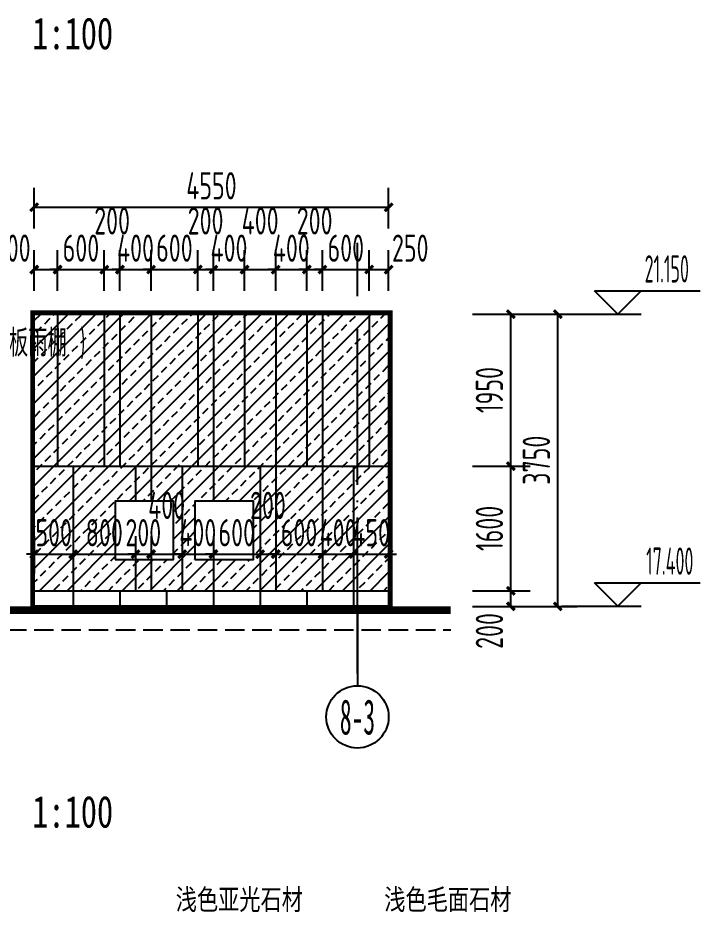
# Model space of a CAD drawing. Extents: x -863035 to 270371, y -8918 to 240488.
# Drawn here: x -241337 to -232579, y 37044 to 48519 of the extents above; entities that cross this region are included whole.
import ezdxf
from ezdxf.enums import TextEntityAlignment as Align

# ---------------------------------------------------------------- set-up
doc = ezdxf.new("R2010")
doc.units = 0
doc.header["$LTSCALE"] = 1000
doc.header["$MEASUREMENT"] = 0
doc.linetypes.add('DASH', pattern=[0.35, 0.25, -0.1])
doc.linetypes.add('DOTE', pattern=[2.42, 2, -0.2, 0.02, -0.2])
for name, color, linetype in [('01-标注_尺寸', 124, 'Continuous'), ('01-标注_标高', 200, 'Continuous'), ('01-标注_轴线坐标', 132, 'Continuous'), ('02-TEXT_标注', 130, 'Continuous'), ('02-TEXT_轴号', 7, 'Continuous'), ('05-填充_156', 156, 'Continuous'), ('A-C_窗', 140, 'Continuous'), ('A_AXIS-轴线', 36, 'Continuous'), ('AXIS_TEXT', 7, 'Continuous'), ('E-墙面分格', 146, 'Continuous'), ('E-立面轮廓', 241, 'Continuous')]:
    doc.layers.add(name, color=color, linetype=linetype)
doc.styles.add('_TCH_AXIS', font='STXIHEI.TTF')
doc.styles.add('_TCH_DIM', font='ROS1', dxfattribs={"width": 0.75, "bigfont": 'JD'})
doc.styles.add('_TCH_DIM_T3', font='ROS1', dxfattribs={"width": 0.75, "bigfont": 'JD'})
doc.styles.add('_TCH_LABEL', font='', dxfattribs={"width": 0.75})
doc.styles.add('COMPLEX', font='COMPLEX')
doc.styles.get("Standard").update_dxf_attribs({"font": 'STXIHEI.TTF', "width": 0.75})
doc.styles.get('_TCH_LABEL').set_extended_font_data('SimSun')
doc.dimstyles.new('_TCH_ARCH&&100', dxfattribs={"dimtxt": 350, "dimasz": 100, "dimexe": 250, "dimexo": 300, "dimgap": 100, "dimtad": 1, "dimdec": 0, "dimzin": 0, "dimdsep": 46, "dimtxsty": '_TCH_DIM_T3', "dimblk": 'ARCHTICK', "dimcen": 0.09, "dimclrt": 7, "dimazin": 2, "dimtfac": 1, "dimtdec": 0, "dimtix": 1, "dimtmove": 2, "dimatfit": 3, "dimfxl": 0, "dimtolj": 1, "dimtzin": 0, "dimarcsym": 0})

# ---------------------------------------------------------------- blocks, each defined once
blk = doc.blocks.new('_ArchTick')
at = {"color": 0, "linetype": 'ByBlock', "const_width": 0.4}
blk.add_lwpolyline([(-0.5, -0.5), (0.5, 0.5)], dxfattribs=at)
blk = doc.blocks.new('*D828')
at = {"layer": '01-标注_尺寸', "color": 0, "lineweight": -2, "transparency": 16777216}
for p, q in [((-241127, 41868), (-241127, 41388)), ((-240627, 41868), (-240627, 41388)), ((-241127, 41638), (-241227, 41638)), ((-241127, 41638), (-240627, 41638)), ((-240627, 41638), (-240527, 41638))]:
    blk.add_line(p, q, dxfattribs=at)
at = {"layer": 'Defpoints', "color": 0, "transparency": 16777216}
for p in [(-241127, 42168), (-240627, 42168), (-240627, 41638)]:
    blk.add_point(p, dxfattribs=at)
at = {"layer": '01-标注_尺寸', "color": 0, "lineweight": -2, "transparency": 16777216, "xscale": 100, "yscale": 100, "zscale": 100}
blk.add_blockref('_ArchTick', (-241127, 41638), dxfattribs=at)
at = {"layer": '01-标注_尺寸', "color": 0, "lineweight": -2, "transparency": 16777216, "xscale": 100, "yscale": 100, "zscale": 100, "rotation": 180}
blk.add_blockref('_ArchTick', (-240627, 41638), dxfattribs=at)
at = {"layer": '01-标注_尺寸', "color": 7, "transparency": 16777216, "insert": (-240877, 41913), "char_height": 350, "attachment_point": 5, "style": '_TCH_DIM_T3'}
blk.add_mtext('\\A1;500', dxfattribs=at)
blk = doc.blocks.new('*D829')
at = {"layer": '01-标注_尺寸', "color": 0, "lineweight": -2, "transparency": 16777216}
for p, q in [((-240627, 41868), (-240627, 41388)), ((-239827, 41868), (-239827, 41388)), ((-240627, 41638), (-239827, 41638))]:
    blk.add_line(p, q, dxfattribs=at)
at = {"layer": 'Defpoints', "color": 0, "transparency": 16777216}
for p in [(-240627, 42168), (-239827, 42168), (-239827, 41638)]:
    blk.add_point(p, dxfattribs=at)
at = {"layer": '01-标注_尺寸', "color": 0, "lineweight": -2, "transparency": 16777216, "xscale": 100, "yscale": 100, "zscale": 100, "rotation": 180}
blk.add_blockref('_ArchTick', (-240627, 41638), dxfattribs=at)
at = {"layer": '01-标注_尺寸', "color": 0, "lineweight": -2, "transparency": 16777216, "xscale": 100, "yscale": 100, "zscale": 100}
blk.add_blockref('_ArchTick', (-239827, 41638), dxfattribs=at)
at = {"layer": '01-标注_尺寸', "color": 7, "transparency": 16777216, "insert": (-240227, 41913), "char_height": 350, "attachment_point": 5, "style": '_TCH_DIM_T3'}
blk.add_mtext('\\A1;800', dxfattribs=at)
blk = doc.blocks.new('*D830')
at = {"layer": '01-标注_尺寸', "color": 0, "lineweight": -2, "transparency": 16777216}
for p, q in [((-239827, 41868), (-239827, 41388)), ((-239627, 41868), (-239627, 41388)), ((-239827, 41638), (-239927, 41638)), ((-239827, 41638), (-239627, 41638)), ((-239627, 41638), (-239527, 41638))]:
    blk.add_line(p, q, dxfattribs=at)
at = {"layer": 'Defpoints', "color": 0, "transparency": 16777216}
for p in [(-239827, 42168), (-239627, 42168), (-239627, 41638)]:
    blk.add_point(p, dxfattribs=at)
at = {"layer": '01-标注_尺寸', "color": 0, "lineweight": -2, "transparency": 16777216, "xscale": 100, "yscale": 100, "zscale": 100}
blk.add_blockref('_ArchTick', (-239827, 41638), dxfattribs=at)
at = {"layer": '01-标注_尺寸', "color": 0, "lineweight": -2, "transparency": 16777216, "xscale": 100, "yscale": 100, "zscale": 100, "rotation": 180}
blk.add_blockref('_ArchTick', (-239627, 41638), dxfattribs=at)
at = {"layer": '01-标注_尺寸', "color": 7, "transparency": 16777216, "insert": (-239727, 41913), "char_height": 350, "attachment_point": 5, "style": '_TCH_DIM_T3'}
blk.add_mtext('\\A1;200', dxfattribs=at)
blk = doc.blocks.new('*D831')
at = {"layer": '01-标注_尺寸', "color": 0, "lineweight": -2, "transparency": 16777216}
for p, q in [((-239627, 41868), (-239627, 41388)), ((-239227, 41868), (-239227, 41388)), ((-239627, 41638), (-239227, 41638))]:
    blk.add_line(p, q, dxfattribs=at)
at = {"layer": 'Defpoints', "color": 0, "transparency": 16777216}
for p in [(-239627, 42168), (-239227, 42168), (-239227, 41638)]:
    blk.add_point(p, dxfattribs=at)
at = {"layer": '01-标注_尺寸', "color": 0, "lineweight": -2, "transparency": 16777216, "xscale": 100, "yscale": 100, "zscale": 100, "rotation": 180}
blk.add_blockref('_ArchTick', (-239627, 41638), dxfattribs=at)
at = {"layer": '01-标注_尺寸', "color": 0, "lineweight": -2, "transparency": 16777216, "xscale": 100, "yscale": 100, "zscale": 100}
blk.add_blockref('_ArchTick', (-239227, 41638), dxfattribs=at)
at = {"layer": '01-标注_尺寸', "color": 7, "transparency": 16777216, "insert": (-239427, 42263), "char_height": 350, "attachment_point": 5, "style": '_TCH_DIM_T3'}
blk.add_mtext('\\A1;400', dxfattribs=at)
blk = doc.blocks.new('*D832')
at = {"layer": '01-标注_尺寸', "color": 0, "lineweight": -2, "transparency": 16777216}
for p, q in [((-239227, 41868), (-239227, 41388)), ((-238827, 41868), (-238827, 41388)), ((-239227, 41638), (-239327, 41638)), ((-239227, 41638), (-238827, 41638)), ((-238827, 41638), (-238727, 41638))]:
    blk.add_line(p, q, dxfattribs=at)
at = {"layer": 'Defpoints', "color": 0, "transparency": 16777216}
for p in [(-239227, 42168), (-238827, 42168), (-238827, 41638)]:
    blk.add_point(p, dxfattribs=at)
at = {"layer": '01-标注_尺寸', "color": 0, "lineweight": -2, "transparency": 16777216, "xscale": 100, "yscale": 100, "zscale": 100}
blk.add_blockref('_ArchTick', (-239227, 41638), dxfattribs=at)
at = {"layer": '01-标注_尺寸', "color": 0, "lineweight": -2, "transparency": 16777216, "xscale": 100, "yscale": 100, "zscale": 100, "rotation": 180}
blk.add_blockref('_ArchTick', (-238827, 41638), dxfattribs=at)
at = {"layer": '01-标注_尺寸', "color": 7, "transparency": 16777216, "insert": (-239027, 41913), "char_height": 350, "attachment_point": 5, "style": '_TCH_DIM_T3'}
blk.add_mtext('\\A1;400', dxfattribs=at)
blk = doc.blocks.new('*D833')
at = {"layer": '01-标注_尺寸', "color": 0, "lineweight": -2, "transparency": 16777216}
for p, q in [((-238827, 41868), (-238827, 41388)), ((-238227, 41868), (-238227, 41388)), ((-238827, 41638), (-238927, 41638)), ((-238827, 41638), (-238227, 41638)), ((-238227, 41638), (-238127, 41638))]:
    blk.add_line(p, q, dxfattribs=at)
at = {"layer": 'Defpoints', "color": 0, "transparency": 16777216}
for p in [(-238827, 42168), (-238227, 42168), (-238227, 41638)]:
    blk.add_point(p, dxfattribs=at)
at = {"layer": '01-标注_尺寸', "color": 0, "lineweight": -2, "transparency": 16777216, "xscale": 100, "yscale": 100, "zscale": 100}
blk.add_blockref('_ArchTick', (-238827, 41638), dxfattribs=at)
at = {"layer": '01-标注_尺寸', "color": 0, "lineweight": -2, "transparency": 16777216, "xscale": 100, "yscale": 100, "zscale": 100, "rotation": 180}
blk.add_blockref('_ArchTick', (-238227, 41638), dxfattribs=at)
at = {"layer": '01-标注_尺寸', "color": 7, "transparency": 16777216, "insert": (-238527, 41913), "char_height": 350, "attachment_point": 5, "style": '_TCH_DIM_T3'}
blk.add_mtext('\\A1;600', dxfattribs=at)
blk = doc.blocks.new('*D834')
at = {"layer": '01-标注_尺寸', "color": 0, "lineweight": -2, "transparency": 16777216}
for p, q in [((-238227, 41868), (-238227, 41388)), ((-238027, 41868), (-238027, 41388)), ((-238227, 41638), (-238027, 41638))]:
    blk.add_line(p, q, dxfattribs=at)
at = {"layer": 'Defpoints', "color": 0, "transparency": 16777216}
for p in [(-238227, 42168), (-238027, 42168), (-238027, 41638)]:
    blk.add_point(p, dxfattribs=at)
at = {"layer": '01-标注_尺寸', "color": 0, "lineweight": -2, "transparency": 16777216, "xscale": 100, "yscale": 100, "zscale": 100, "rotation": 180}
blk.add_blockref('_ArchTick', (-238227, 41638), dxfattribs=at)
at = {"layer": '01-标注_尺寸', "color": 0, "lineweight": -2, "transparency": 16777216, "xscale": 100, "yscale": 100, "zscale": 100}
blk.add_blockref('_ArchTick', (-238027, 41638), dxfattribs=at)
at = {"layer": '01-标注_尺寸', "color": 7, "transparency": 16777216, "insert": (-238127, 42263), "char_height": 350, "attachment_point": 5, "style": '_TCH_DIM_T3'}
blk.add_mtext('\\A1;200', dxfattribs=at)
blk = doc.blocks.new('*D835')
at = {"layer": '01-标注_尺寸', "color": 0, "lineweight": -2, "transparency": 16777216}
for p, q in [((-238027, 41868), (-238027, 41388)), ((-237427, 41868), (-237427, 41388)), ((-238027, 41638), (-238127, 41638)), ((-238027, 41638), (-237427, 41638)), ((-237427, 41638), (-237327, 41638))]:
    blk.add_line(p, q, dxfattribs=at)
at = {"layer": 'Defpoints', "color": 0, "transparency": 16777216}
for p in [(-238027, 42168), (-237427, 42168), (-237427, 41638)]:
    blk.add_point(p, dxfattribs=at)
at = {"layer": '01-标注_尺寸', "color": 0, "lineweight": -2, "transparency": 16777216, "xscale": 100, "yscale": 100, "zscale": 100}
blk.add_blockref('_ArchTick', (-238027, 41638), dxfattribs=at)
at = {"layer": '01-标注_尺寸', "color": 0, "lineweight": -2, "transparency": 16777216, "xscale": 100, "yscale": 100, "zscale": 100, "rotation": 180}
blk.add_blockref('_ArchTick', (-237427, 41638), dxfattribs=at)
at = {"layer": '01-标注_尺寸', "color": 7, "transparency": 16777216, "insert": (-237727, 41913), "char_height": 350, "attachment_point": 5, "style": '_TCH_DIM_T3'}
blk.add_mtext('\\A1;600', dxfattribs=at)
blk = doc.blocks.new('*D836')
at = {"layer": '01-标注_尺寸', "color": 0, "lineweight": -2, "transparency": 16777216}
for p, q in [((-237427, 41868), (-237427, 41388)), ((-237027, 41868), (-237027, 41388)), ((-237427, 41638), (-237527, 41638)), ((-237427, 41638), (-237027, 41638)), ((-237027, 41638), (-236927, 41638))]:
    blk.add_line(p, q, dxfattribs=at)
at = {"layer": 'Defpoints', "color": 0, "transparency": 16777216}
for p in [(-237427, 42168), (-237027, 42168), (-237027, 41638)]:
    blk.add_point(p, dxfattribs=at)
at = {"layer": '01-标注_尺寸', "color": 0, "lineweight": -2, "transparency": 16777216, "xscale": 100, "yscale": 100, "zscale": 100}
blk.add_blockref('_ArchTick', (-237427, 41638), dxfattribs=at)
at = {"layer": '01-标注_尺寸', "color": 0, "lineweight": -2, "transparency": 16777216, "xscale": 100, "yscale": 100, "zscale": 100, "rotation": 180}
blk.add_blockref('_ArchTick', (-237027, 41638), dxfattribs=at)
at = {"layer": '01-标注_尺寸', "color": 7, "transparency": 16777216, "insert": (-237227, 41913), "char_height": 350, "attachment_point": 5, "style": '_TCH_DIM_T3'}
blk.add_mtext('\\A1;400', dxfattribs=at)
blk = doc.blocks.new('*D837')
at = {"layer": '01-标注_尺寸', "color": 0, "lineweight": -2, "transparency": 16777216}
for p, q in [((-237027, 41868), (-237027, 41388)), ((-236577, 41868), (-236577, 41388)), ((-237027, 41638), (-237127, 41638)), ((-237027, 41638), (-236577, 41638)), ((-236577, 41638), (-236477, 41638))]:
    blk.add_line(p, q, dxfattribs=at)
at = {"layer": 'Defpoints', "color": 0, "transparency": 16777216}
for p in [(-237027, 42168), (-236577, 42168), (-236577, 41638)]:
    blk.add_point(p, dxfattribs=at)
at = {"layer": '01-标注_尺寸', "color": 0, "lineweight": -2, "transparency": 16777216, "xscale": 100, "yscale": 100, "zscale": 100}
blk.add_blockref('_ArchTick', (-237027, 41638), dxfattribs=at)
at = {"layer": '01-标注_尺寸', "color": 0, "lineweight": -2, "transparency": 16777216, "xscale": 100, "yscale": 100, "zscale": 100, "rotation": 180}
blk.add_blockref('_ArchTick', (-236577, 41638), dxfattribs=at)
at = {"layer": '01-标注_尺寸', "color": 7, "transparency": 16777216, "insert": (-236802, 41913), "char_height": 350, "attachment_point": 5, "style": '_TCH_DIM_T3'}
blk.add_mtext('\\A1;450', dxfattribs=at)
blk = doc.blocks.new('*D901')
at = {"layer": '01-标注_尺寸', "color": 0, "lineweight": -2, "transparency": 16777216}
for p, q in [((-234900, 44718), (-234156, 44718)), ((-234406, 40968), (-234406, 44718)), ((-234900, 40968), (-234156, 40968))]:
    blk.add_line(p, q, dxfattribs=at)
at = {"layer": 'Defpoints', "color": 0, "transparency": 16777216}
for p in [(-235200, 44718), (-234406, 44718), (-235200, 40968)]:
    blk.add_point(p, dxfattribs=at)
at = {"layer": '01-标注_尺寸', "color": 0, "lineweight": -2, "transparency": 16777216, "xscale": 100, "yscale": 100, "zscale": 100}
for p, rotation in [((-234406, 44718), 90), ((-234406, 40968), 270)]:
    blk.add_blockref('_ArchTick', p, dxfattribs=dict(at, rotation=rotation))
at = {"layer": '01-标注_尺寸', "color": 7, "transparency": 16777216, "insert": (-234681, 42843), "char_height": 350, "attachment_point": 5, "rotation": 90, "style": '_TCH_DIM_T3'}
blk.add_mtext('\\A1;3750', dxfattribs=at)
blk = doc.blocks.new('*D902')
at = {"layer": '01-标注_尺寸', "color": 0, "lineweight": -2, "transparency": 16777216}
for p, q in [((-235502, 41168), (-234759, 41168)), ((-235009, 40968), (-235009, 41168)), ((-235502, 40968), (-234759, 40968))]:
    blk.add_line(p, q, dxfattribs=at)
at = {"layer": 'Defpoints', "color": 0, "transparency": 16777216}
for p in [(-235802, 41168), (-235009, 41168), (-235802, 40968)]:
    blk.add_point(p, dxfattribs=at)
at = {"layer": '01-标注_尺寸', "color": 0, "lineweight": -2, "transparency": 16777216, "xscale": 100, "yscale": 100, "zscale": 100}
for p, rotation in [((-235009, 41168), 90), ((-235009, 40968), 270)]:
    blk.add_blockref('_ArchTick', p, dxfattribs=dict(at, rotation=rotation))
at = {"layer": '01-标注_尺寸', "color": 7, "transparency": 16777216, "insert": (-235284, 40652), "char_height": 350, "attachment_point": 5, "rotation": 90, "style": '_TCH_DIM_T3'}
blk.add_mtext('\\A1;200', dxfattribs=at)
blk = doc.blocks.new('*D903')
at = {"layer": '01-标注_尺寸', "color": 0, "lineweight": -2, "transparency": 16777216}
for p, q in [((-235502, 42768), (-234759, 42768)), ((-235009, 41168), (-235009, 42768)), ((-235502, 41168), (-234759, 41168))]:
    blk.add_line(p, q, dxfattribs=at)
at = {"layer": 'Defpoints', "color": 0, "transparency": 16777216}
for p in [(-235802, 42768), (-235009, 42768), (-235802, 41168)]:
    blk.add_point(p, dxfattribs=at)
at = {"layer": '01-标注_尺寸', "color": 0, "lineweight": -2, "transparency": 16777216, "xscale": 100, "yscale": 100, "zscale": 100}
for p, rotation in [((-235009, 42768), 90), ((-235009, 41168), 270)]:
    blk.add_blockref('_ArchTick', p, dxfattribs=dict(at, rotation=rotation))
at = {"layer": '01-标注_尺寸', "color": 7, "transparency": 16777216, "insert": (-235284, 41968), "char_height": 350, "attachment_point": 5, "rotation": 90, "style": '_TCH_DIM_T3'}
blk.add_mtext('\\A1;1600', dxfattribs=at)
blk = doc.blocks.new('*D904')
at = {"layer": '01-标注_尺寸', "color": 0, "lineweight": -2, "transparency": 16777216}
for p, q in [((-235502, 44718), (-234759, 44718)), ((-235009, 42768), (-235009, 44718)), ((-235502, 42768), (-234759, 42768))]:
    blk.add_line(p, q, dxfattribs=at)
at = {"layer": 'Defpoints', "color": 0, "transparency": 16777216}
for p in [(-235802, 44718), (-235009, 44718), (-235802, 42768)]:
    blk.add_point(p, dxfattribs=at)
at = {"layer": '01-标注_尺寸', "color": 0, "lineweight": -2, "transparency": 16777216, "xscale": 100, "yscale": 100, "zscale": 100}
for p, rotation in [((-235009, 44718), 90), ((-235009, 42768), 270)]:
    blk.add_blockref('_ArchTick', p, dxfattribs=dict(at, rotation=rotation))
at = {"layer": '01-标注_尺寸', "color": 7, "transparency": 16777216, "insert": (-235284, 43743), "char_height": 350, "attachment_point": 5, "rotation": 90, "style": '_TCH_DIM_T3'}
blk.add_mtext('\\A1;1950', dxfattribs=at)
blk = doc.blocks.new('*D1059')
at = {"layer": '01-标注_尺寸', "color": 0, "lineweight": -2, "transparency": 16777216}
for p, q in [((-241127, 45018), (-241127, 45539)), ((-240827, 45018), (-240827, 45539)), ((-241127, 45289), (-240827, 45289))]:
    blk.add_line(p, q, dxfattribs=at)
at = {"layer": 'Defpoints', "color": 0, "transparency": 16777216}
for p in [(-240827, 45289), (-241127, 44718), (-240827, 44718)]:
    blk.add_point(p, dxfattribs=at)
at = {"layer": '01-标注_尺寸', "color": 0, "lineweight": -2, "transparency": 16777216, "xscale": 100, "yscale": 100, "zscale": 100, "rotation": 180}
blk.add_blockref('_ArchTick', (-241127, 45289), dxfattribs=at)
at = {"layer": '01-标注_尺寸', "color": 0, "lineweight": -2, "transparency": 16777216, "xscale": 100, "yscale": 100, "zscale": 100}
blk.add_blockref('_ArchTick', (-240827, 45289), dxfattribs=at)
at = {"layer": '01-标注_尺寸', "color": 7, "transparency": 16777216, "insert": (-241405, 45564), "char_height": 350, "attachment_point": 5, "style": '_TCH_DIM_T3'}
blk.add_mtext('\\A1;300', dxfattribs=at)
blk = doc.blocks.new('*D1060')
at = {"layer": '01-标注_尺寸', "color": 0, "lineweight": -2, "transparency": 16777216}
for p, q in [((-240827, 45018), (-240827, 45539)), ((-240227, 45018), (-240227, 45539)), ((-240827, 45289), (-240927, 45289)), ((-240827, 45289), (-240227, 45289)), ((-240227, 45289), (-240127, 45289))]:
    blk.add_line(p, q, dxfattribs=at)
at = {"layer": 'Defpoints', "color": 0, "transparency": 16777216}
for p in [(-240227, 45289), (-240827, 44718), (-240227, 44718)]:
    blk.add_point(p, dxfattribs=at)
at = {"layer": '01-标注_尺寸', "color": 0, "lineweight": -2, "transparency": 16777216, "xscale": 100, "yscale": 100, "zscale": 100}
blk.add_blockref('_ArchTick', (-240827, 45289), dxfattribs=at)
at = {"layer": '01-标注_尺寸', "color": 0, "lineweight": -2, "transparency": 16777216, "xscale": 100, "yscale": 100, "zscale": 100, "rotation": 180}
blk.add_blockref('_ArchTick', (-240227, 45289), dxfattribs=at)
at = {"layer": '01-标注_尺寸', "color": 7, "transparency": 16777216, "insert": (-240527, 45564), "char_height": 350, "attachment_point": 5, "style": '_TCH_DIM_T3'}
blk.add_mtext('\\A1;600', dxfattribs=at)
blk = doc.blocks.new('*D1061')
at = {"layer": '01-标注_尺寸', "color": 0, "lineweight": -2, "transparency": 16777216}
for p, q in [((-240227, 45018), (-240227, 45539)), ((-240027, 45018), (-240027, 45539)), ((-240227, 45289), (-240027, 45289))]:
    blk.add_line(p, q, dxfattribs=at)
at = {"layer": 'Defpoints', "color": 0, "transparency": 16777216}
for p in [(-240027, 45289), (-240227, 44718), (-240027, 44718)]:
    blk.add_point(p, dxfattribs=at)
at = {"layer": '01-标注_尺寸', "color": 0, "lineweight": -2, "transparency": 16777216, "xscale": 100, "yscale": 100, "zscale": 100, "rotation": 180}
blk.add_blockref('_ArchTick', (-240227, 45289), dxfattribs=at)
at = {"layer": '01-标注_尺寸', "color": 0, "lineweight": -2, "transparency": 16777216, "xscale": 100, "yscale": 100, "zscale": 100}
blk.add_blockref('_ArchTick', (-240027, 45289), dxfattribs=at)
at = {"layer": '01-标注_尺寸', "color": 7, "transparency": 16777216, "insert": (-240127, 45914), "char_height": 350, "attachment_point": 5, "style": '_TCH_DIM_T3'}
blk.add_mtext('\\A1;200', dxfattribs=at)
blk = doc.blocks.new('*D1062')
at = {"layer": '01-标注_尺寸', "color": 0, "lineweight": -2, "transparency": 16777216}
for p, q in [((-240027, 45018), (-240027, 45539)), ((-239627, 45018), (-239627, 45539)), ((-240027, 45289), (-240127, 45289)), ((-240027, 45289), (-239627, 45289)), ((-239627, 45289), (-239527, 45289))]:
    blk.add_line(p, q, dxfattribs=at)
at = {"layer": 'Defpoints', "color": 0, "transparency": 16777216}
for p in [(-239627, 45289), (-240027, 44718), (-239627, 44718)]:
    blk.add_point(p, dxfattribs=at)
at = {"layer": '01-标注_尺寸', "color": 0, "lineweight": -2, "transparency": 16777216, "xscale": 100, "yscale": 100, "zscale": 100}
blk.add_blockref('_ArchTick', (-240027, 45289), dxfattribs=at)
at = {"layer": '01-标注_尺寸', "color": 0, "lineweight": -2, "transparency": 16777216, "xscale": 100, "yscale": 100, "zscale": 100, "rotation": 180}
blk.add_blockref('_ArchTick', (-239627, 45289), dxfattribs=at)
at = {"layer": '01-标注_尺寸', "color": 7, "transparency": 16777216, "insert": (-239827, 45564), "char_height": 350, "attachment_point": 5, "style": '_TCH_DIM_T3'}
blk.add_mtext('\\A1;400', dxfattribs=at)
blk = doc.blocks.new('*D1063')
at = {"layer": '01-标注_尺寸', "color": 0, "lineweight": -2, "transparency": 16777216}
for p, q in [((-239627, 45018), (-239627, 45539)), ((-239027, 45018), (-239027, 45539)), ((-239627, 45289), (-239727, 45289)), ((-239627, 45289), (-239027, 45289)), ((-239027, 45289), (-238927, 45289))]:
    blk.add_line(p, q, dxfattribs=at)
at = {"layer": 'Defpoints', "color": 0, "transparency": 16777216}
for p in [(-239027, 45289), (-239627, 44718), (-239027, 44718)]:
    blk.add_point(p, dxfattribs=at)
at = {"layer": '01-标注_尺寸', "color": 0, "lineweight": -2, "transparency": 16777216, "xscale": 100, "yscale": 100, "zscale": 100}
blk.add_blockref('_ArchTick', (-239627, 45289), dxfattribs=at)
at = {"layer": '01-标注_尺寸', "color": 0, "lineweight": -2, "transparency": 16777216, "xscale": 100, "yscale": 100, "zscale": 100, "rotation": 180}
blk.add_blockref('_ArchTick', (-239027, 45289), dxfattribs=at)
at = {"layer": '01-标注_尺寸', "color": 7, "transparency": 16777216, "insert": (-239327, 45564), "char_height": 350, "attachment_point": 5, "style": '_TCH_DIM_T3'}
blk.add_mtext('\\A1;600', dxfattribs=at)
blk = doc.blocks.new('*D1064')
at = {"layer": '01-标注_尺寸', "color": 0, "lineweight": -2, "transparency": 16777216}
for p, q in [((-239027, 45018), (-239027, 45539)), ((-238827, 45018), (-238827, 45539)), ((-239027, 45289), (-239127, 45289)), ((-239027, 45289), (-238827, 45289)), ((-238827, 45289), (-238727, 45289))]:
    blk.add_line(p, q, dxfattribs=at)
at = {"layer": 'Defpoints', "color": 0, "transparency": 16777216}
for p in [(-238827, 45289), (-239027, 44718), (-238827, 44718)]:
    blk.add_point(p, dxfattribs=at)
at = {"layer": '01-标注_尺寸', "color": 0, "lineweight": -2, "transparency": 16777216, "xscale": 100, "yscale": 100, "zscale": 100}
blk.add_blockref('_ArchTick', (-239027, 45289), dxfattribs=at)
at = {"layer": '01-标注_尺寸', "color": 0, "lineweight": -2, "transparency": 16777216, "xscale": 100, "yscale": 100, "zscale": 100, "rotation": 180}
blk.add_blockref('_ArchTick', (-238827, 45289), dxfattribs=at)
at = {"layer": '01-标注_尺寸', "color": 7, "transparency": 16777216, "insert": (-238927, 45914), "char_height": 350, "attachment_point": 5, "style": '_TCH_DIM_T3'}
blk.add_mtext('\\A1;200', dxfattribs=at)
blk = doc.blocks.new('*D1065')
at = {"layer": '01-标注_尺寸', "color": 0, "lineweight": -2, "transparency": 16777216}
for p, q in [((-238827, 45018), (-238827, 45539)), ((-238427, 45018), (-238427, 45539)), ((-238827, 45289), (-238927, 45289)), ((-238827, 45289), (-238427, 45289)), ((-238427, 45289), (-238327, 45289))]:
    blk.add_line(p, q, dxfattribs=at)
at = {"layer": 'Defpoints', "color": 0, "transparency": 16777216}
for p in [(-238427, 45289), (-238827, 44718), (-238427, 44718)]:
    blk.add_point(p, dxfattribs=at)
at = {"layer": '01-标注_尺寸', "color": 0, "lineweight": -2, "transparency": 16777216, "xscale": 100, "yscale": 100, "zscale": 100}
blk.add_blockref('_ArchTick', (-238827, 45289), dxfattribs=at)
at = {"layer": '01-标注_尺寸', "color": 0, "lineweight": -2, "transparency": 16777216, "xscale": 100, "yscale": 100, "zscale": 100, "rotation": 180}
blk.add_blockref('_ArchTick', (-238427, 45289), dxfattribs=at)
at = {"layer": '01-标注_尺寸', "color": 7, "transparency": 16777216, "insert": (-238627, 45564), "char_height": 350, "attachment_point": 5, "style": '_TCH_DIM_T3'}
blk.add_mtext('\\A1;400', dxfattribs=at)
blk = doc.blocks.new('*D1066')
at = {"layer": '01-标注_尺寸', "color": 0, "lineweight": -2, "transparency": 16777216}
for p, q in [((-238427, 45018), (-238427, 45539)), ((-238027, 45018), (-238027, 45539)), ((-238427, 45289), (-238027, 45289))]:
    blk.add_line(p, q, dxfattribs=at)
at = {"layer": 'Defpoints', "color": 0, "transparency": 16777216}
for p in [(-238027, 45289), (-238427, 44718), (-238027, 44718)]:
    blk.add_point(p, dxfattribs=at)
at = {"layer": '01-标注_尺寸', "color": 0, "lineweight": -2, "transparency": 16777216, "xscale": 100, "yscale": 100, "zscale": 100, "rotation": 180}
blk.add_blockref('_ArchTick', (-238427, 45289), dxfattribs=at)
at = {"layer": '01-标注_尺寸', "color": 0, "lineweight": -2, "transparency": 16777216, "xscale": 100, "yscale": 100, "zscale": 100}
blk.add_blockref('_ArchTick', (-238027, 45289), dxfattribs=at)
at = {"layer": '01-标注_尺寸', "color": 7, "transparency": 16777216, "insert": (-238227, 45914), "char_height": 350, "attachment_point": 5, "style": '_TCH_DIM_T3'}
blk.add_mtext('\\A1;400', dxfattribs=at)
blk = doc.blocks.new('*D1067')
at = {"layer": '01-标注_尺寸', "color": 0, "lineweight": -2, "transparency": 16777216}
for p, q in [((-238027, 45018), (-238027, 45539)), ((-237627, 45018), (-237627, 45539)), ((-238027, 45289), (-238127, 45289)), ((-238027, 45289), (-237627, 45289)), ((-237627, 45289), (-237527, 45289))]:
    blk.add_line(p, q, dxfattribs=at)
at = {"layer": 'Defpoints', "color": 0, "transparency": 16777216}
for p in [(-237627, 45289), (-238027, 44718), (-237627, 44718)]:
    blk.add_point(p, dxfattribs=at)
at = {"layer": '01-标注_尺寸', "color": 0, "lineweight": -2, "transparency": 16777216, "xscale": 100, "yscale": 100, "zscale": 100}
blk.add_blockref('_ArchTick', (-238027, 45289), dxfattribs=at)
at = {"layer": '01-标注_尺寸', "color": 0, "lineweight": -2, "transparency": 16777216, "xscale": 100, "yscale": 100, "zscale": 100, "rotation": 180}
blk.add_blockref('_ArchTick', (-237627, 45289), dxfattribs=at)
at = {"layer": '01-标注_尺寸', "color": 7, "transparency": 16777216, "insert": (-237827, 45564), "char_height": 350, "attachment_point": 5, "style": '_TCH_DIM_T3'}
blk.add_mtext('\\A1;400', dxfattribs=at)
blk = doc.blocks.new('*D1068')
at = {"layer": '01-标注_尺寸', "color": 0, "lineweight": -2, "transparency": 16777216}
for p, q in [((-237627, 45018), (-237627, 45539)), ((-237427, 45018), (-237427, 45539)), ((-237627, 45289), (-237727, 45289)), ((-237627, 45289), (-237427, 45289)), ((-237427, 45289), (-237327, 45289))]:
    blk.add_line(p, q, dxfattribs=at)
at = {"layer": 'Defpoints', "color": 0, "transparency": 16777216}
for p in [(-237427, 45289), (-237627, 44718), (-237427, 44718)]:
    blk.add_point(p, dxfattribs=at)
at = {"layer": '01-标注_尺寸', "color": 0, "lineweight": -2, "transparency": 16777216, "xscale": 100, "yscale": 100, "zscale": 100}
blk.add_blockref('_ArchTick', (-237627, 45289), dxfattribs=at)
at = {"layer": '01-标注_尺寸', "color": 0, "lineweight": -2, "transparency": 16777216, "xscale": 100, "yscale": 100, "zscale": 100, "rotation": 180}
blk.add_blockref('_ArchTick', (-237427, 45289), dxfattribs=at)
at = {"layer": '01-标注_尺寸', "color": 7, "transparency": 16777216, "insert": (-237527, 45914), "char_height": 350, "attachment_point": 5, "style": '_TCH_DIM_T3'}
blk.add_mtext('\\A1;200', dxfattribs=at)
blk = doc.blocks.new('*D1069')
at = {"layer": '01-标注_尺寸', "color": 0, "lineweight": -2, "transparency": 16777216}
for p, q in [((-237427, 45018), (-237427, 45539)), ((-236827, 45018), (-236827, 45539)), ((-237427, 45289), (-237527, 45289)), ((-237427, 45289), (-236827, 45289)), ((-236827, 45289), (-236727, 45289))]:
    blk.add_line(p, q, dxfattribs=at)
at = {"layer": 'Defpoints', "color": 0, "transparency": 16777216}
for p in [(-236827, 45289), (-237427, 44718), (-236827, 44718)]:
    blk.add_point(p, dxfattribs=at)
at = {"layer": '01-标注_尺寸', "color": 0, "lineweight": -2, "transparency": 16777216, "xscale": 100, "yscale": 100, "zscale": 100}
blk.add_blockref('_ArchTick', (-237427, 45289), dxfattribs=at)
at = {"layer": '01-标注_尺寸', "color": 0, "lineweight": -2, "transparency": 16777216, "xscale": 100, "yscale": 100, "zscale": 100, "rotation": 180}
blk.add_blockref('_ArchTick', (-236827, 45289), dxfattribs=at)
at = {"layer": '01-标注_尺寸', "color": 7, "transparency": 16777216, "insert": (-237127, 45564), "char_height": 350, "attachment_point": 5, "style": '_TCH_DIM_T3'}
blk.add_mtext('\\A1;600', dxfattribs=at)
blk = doc.blocks.new('*D1070')
at = {"layer": '01-标注_尺寸', "color": 0, "lineweight": -2, "transparency": 16777216}
for p, q in [((-236827, 45018), (-236827, 45539)), ((-236577, 45018), (-236577, 45539)), ((-236827, 45289), (-236577, 45289))]:
    blk.add_line(p, q, dxfattribs=at)
at = {"layer": 'Defpoints', "color": 0, "transparency": 16777216}
for p in [(-236577, 45289), (-236827, 44718), (-236577, 44718)]:
    blk.add_point(p, dxfattribs=at)
at = {"layer": '01-标注_尺寸', "color": 0, "lineweight": -2, "transparency": 16777216, "xscale": 100, "yscale": 100, "zscale": 100, "rotation": 180}
blk.add_blockref('_ArchTick', (-236827, 45289), dxfattribs=at)
at = {"layer": '01-标注_尺寸', "color": 0, "lineweight": -2, "transparency": 16777216, "xscale": 100, "yscale": 100, "zscale": 100}
blk.add_blockref('_ArchTick', (-236577, 45289), dxfattribs=at)
at = {"layer": '01-标注_尺寸', "color": 7, "transparency": 16777216, "insert": (-236300, 45564), "char_height": 350, "attachment_point": 5, "style": '_TCH_DIM_T3'}
blk.add_mtext('\\A1;250', dxfattribs=at)
blk = doc.blocks.new('*D1071')
at = {"layer": '01-标注_尺寸', "color": 0, "lineweight": -2, "transparency": 16777216}
for p, q in [((-241127, 45818), (-241127, 46339)), ((-236577, 45818), (-236577, 46339)), ((-241127, 46089), (-236577, 46089))]:
    blk.add_line(p, q, dxfattribs=at)
at = {"layer": 'Defpoints', "color": 0, "transparency": 16777216}
for p in [(-236577, 46089), (-241127, 45518), (-236577, 45518)]:
    blk.add_point(p, dxfattribs=at)
at = {"layer": '01-标注_尺寸', "color": 0, "lineweight": -2, "transparency": 16777216, "xscale": 100, "yscale": 100, "zscale": 100, "rotation": 180}
blk.add_blockref('_ArchTick', (-241127, 46089), dxfattribs=at)
at = {"layer": '01-标注_尺寸', "color": 0, "lineweight": -2, "transparency": 16777216, "xscale": 100, "yscale": 100, "zscale": 100}
blk.add_blockref('_ArchTick', (-236577, 46089), dxfattribs=at)
at = {"layer": '01-标注_尺寸', "color": 7, "transparency": 16777216, "insert": (-238852, 46364), "char_height": 350, "attachment_point": 5, "style": '_TCH_DIM_T3'}
blk.add_mtext('\\A1;4550', dxfattribs=at)
blk = doc.blocks.new('_AXISO')
blk.add_circle((0, 0), 0.5)
at = {"layer": 'AXIS_TEXT', "style": 'COMPLEX', "width": 1.041667}
blk.add_attdef('A', text='', height=0.56, dxfattribs=at).set_placement((-0.25, -0.28), (0.25, -0.28), align=Align.FIT)

msp = doc.modelspace()

# ---------------------------------------------------------------- hatches: boundary and pattern name
at = {"layer": '05-填充_156'}
h = msp.add_hatch(dxfattribs=at)
h.set_pattern_fill('天然石材', color=256, scale=50)
h.set_pattern_definition([(45, (-509493.13, 196644.35), (-176.77677, 176.77677), []), (45, (-509406.2, 196554.6), (-176.77677, 176.77677), [98.68425, -56.391])])
h.paths.add_polyline_path([(-241127.4, 44718.3), (-241127.4, 41168.3), (-236577.4, 41168.3), (-236577.4, 44718.3)])
h.paths.add_polyline_path([(-238313.4, 42318.2), (-238313.4, 41568.2), (-239063.2, 41568.2), (-239063.2, 42318.2)], flags=16)
h.paths.add_polyline_path([(-239337.6, 42318.2), (-239337.6, 41568.2), (-240087.4, 41568.2), (-240087.4, 42318.2)], flags=16)

# ---------------------------------------------------------------- linework, layer by layer
at = {"layer": '01-标注_标高'}
for p, q in [((-233635.6, 44718.3), (-233935.6, 45018.3)), ((-233935.6, 45018.3), (-232579, 45018.3)), ((-233635.6, 44718.3), (-233335.6, 45018.3)), ((-234355.9, 44718.3), (-233335.6, 44718.3)), ((-233635.6, 40968.3), (-233935.6, 41268.3)), ((-233935.6, 41268.3), (-232579, 41268.3)), ((-233635.6, 40968.3), (-233335.6, 41268.3)), ((-234355.9, 40968.3), (-233335.6, 40968.3))]:
    msp.add_line(p, q, dxfattribs=at)
at = {"layer": '01-标注_轴线坐标'}
msp.add_line((-236977.4, 40949.4), (-236977.4, 39949.4), dxfattribs=at)
at = {"layer": 'A-C_窗'}
msp.add_line((-241127.4, 41168.3), (-236577.4, 41168.3), dxfattribs=at)
at = {"layer": 'A-C_窗', "linetype": 'DASH'}
msp.add_line((-251277.4, 40668.3), (-235779.4, 40668.3), dxfattribs=at)
at = {"layer": 'A-C_窗'}
for points in [[(-241127.4, 44718.3), (-236577.4, 44718.3), (-236577.4, 40968.3), (-241127.4, 40968.3)], [(-240087.4, 41568.2), (-239337.6, 41568.2), (-239337.6, 42318.2), (-240087.4, 42318.2)], [(-239063.2, 41568.2), (-238313.4, 41568.2), (-238313.4, 42318.2), (-239063.2, 42318.2)]]:
    msp.add_lwpolyline(points, close=True, dxfattribs=at)
at = {"layer": 'A_AXIS-轴线', "linetype": 'DOTE'}
msp.add_lwpolyline([(-236977.4, 40106.2), (-236977.4, 45632)], dxfattribs=at)
at = {"layer": 'E-墙面分格'}
for p, q in [((-240827.4, 44718.3), (-240827.4, 42768.3)), ((-240227.4, 44718.3), (-240227.4, 42768.3)), ((-240027.4, 44718.3), (-240027.4, 42768.3)), ((-239627.4, 44718.3), (-239627.4, 42768.3)), ((-239027.4, 44718.3), (-239027.4, 42768.3)), ((-238827.4, 44718.3), (-238827.4, 42768.3)), ((-238427.4, 44718.3), (-238427.4, 42768.3)), ((-238027.4, 44718.3), (-238027.4, 42768.3)), ((-237627.4, 44718.3), (-237627.4, 42768.3)), ((-237427.4, 44718.3), (-237427.4, 42768.3)), ((-236827.4, 44718.3), (-236827.4, 42768.3)), ((-241127.4, 42768.3), (-236577.4, 42768.3)), ((-240627.4, 42768.3), (-240627.4, 41168.3)), ((-239827.4, 42768.3), (-239827.4, 42318.2)), ((-239627.4, 42768.3), (-239627.4, 42318.2)), ((-239227.4, 42768.3), (-239227.4, 41168.3)), ((-238827.4, 42768.3), (-238827.4, 42318.2)), ((-238227.4, 42768.3), (-238227.4, 41168.3)), ((-238027.4, 42768.3), (-238027.4, 41168.3)), ((-237427.4, 42768.3), (-237427.4, 41168.3)), ((-237027.4, 42768.3), (-237027.4, 41168.3)), ((-239827.4, 41568.2), (-239827.4, 41168.3)), ((-239627.4, 41568.2), (-239627.4, 41168.3)), ((-238827.4, 41568.2), (-238827.4, 41168.3)), ((-240627.4, 41168.3), (-240627.4, 40968.3)), ((-240027.4, 41168.3), (-240027.4, 40968.3)), ((-239427.4, 41168.3), (-239427.4, 40968.3)), ((-238827.4, 41168.3), (-238827.4, 40968.3)), ((-238227.4, 41168.3), (-238227.4, 40968.3)), ((-237627.4, 41168.3), (-237627.4, 40968.3)), ((-237027.4, 41168.3), (-237027.4, 40968.3))]:
    msp.add_line(p, q, dxfattribs=at)
at = {"layer": 'E-立面轮廓', "const_width": 50}
msp.add_lwpolyline([(-241152.4, 44743.3), (-236552.4, 44743.3), (-236552.4, 40943.3), (-241152.4, 40943.3)], close=True, dxfattribs=at)
at = {"layer": 'E-立面轮廓', "const_width": 100}
msp.add_lwpolyline([(-251430, 40918.3), (-235779.4, 40918.3)], dxfattribs=at)

# ---------------------------------------------------------------- block references
at = {"layer": '01-标注_轴线坐标'}
ref = msp.add_blockref('_AXISO', (-236977.4, 39549.4), dxfattribs=dict(at, xscale=800, yscale=800, zscale=800))
ref.add_attrib('A', '8-3', dxfattribs={"layer": '02-TEXT_轴号', "height": 452.55, "style": '_TCH_AXIS', "width": 0.51875}).set_placement((-237203.7, 39323.1), (-236751.1, 39323.1), align=Align.FIT)

# ---------------------------------------------------------------- texts
at = {"layer": '02-TEXT_标注', "width": 0.75}
for p in [(-241153.4, 48116), (-241153.4, 38128.7)]:
    msp.add_text('1:100', height=407.75, dxfattribs=at).set_placement(p)
at = {"layer": '02-TEXT_标注'}
for s, height, style, width, p in [('21.150', 350, '_TCH_DIM', 0.5625, (-233291.5, 45123.3)), ('铝板雨棚', 347.29, '_TCH_DIM', 0.75, (-241698.9, 44173.3)), (')', 350, '_TCH_DIM', 0.5625, (-240535, 44173.3)), ('17.400', 350, '_TCH_DIM', 0.5625, (-233271.8, 41373.3)), ('浅色亚光石材', 265.82, '_TCH_LABEL', 0.75, (-239309.7, 37073.8)), ('浅色毛面石材', 265.82, '_TCH_LABEL', 0.75, (-236633.2, 37073.8))]:
    msp.add_text(s, height=height, dxfattribs=dict(at, style=style, width=width)).set_placement(p)

# ---------------------------------------------------------------- dimensions: what is measured, and where the dimension line sits
at = {"layer": '01-标注_尺寸'}
for p1, p2, distance, picture, middle in [((-241127.4, 45518.3), (-236577.4, 45518.3), 571.1, '*D1071', (-238852.4, 46364.4)), ((-240827.4, 44718.3), (-240227.4, 44718.3), 571.1, '*D1060', (-240527.4, 45564.4)), ((-240027.4, 44718.3), (-239627.4, 44718.3), 571.1, '*D1062', (-239827.4, 45564.4)), ((-239627.4, 44718.3), (-239027.4, 44718.3), 571.1, '*D1063', (-239327.4, 45564.4)), ((-238827.4, 44718.3), (-238427.4, 44718.3), 571.1, '*D1065', (-238627.4, 45564.4)), ((-238027.4, 44718.3), (-237627.4, 44718.3), 571.1, '*D1067', (-237827.4, 45564.4)), ((-237427.4, 44718.3), (-236827.4, 44718.3), 571.1, '*D1069', (-237127.4, 45564.4)), ((-235801.9, 42768.3), (-235801.9, 44718.3), -793.4, '*D904', (-235283.5, 43743.3)), ((-235199.6, 40968.3), (-235199.6, 44718.3), -793.4, '*D901', (-234681.2, 42843.3)), ((-235801.9, 41168.3), (-235801.9, 42768.3), -793.4, '*D903', (-235283.5, 41968.3)), ((-241127.4, 42168.3), (-240627.4, 42168.3), -530.7, '*D828', (-240877.4, 41912.6)), ((-240627.4, 42168.3), (-239827.4, 42168.3), -530.7, '*D829', (-240227.4, 41912.6)), ((-239827.4, 42168.3), (-239627.4, 42168.3), -530.7, '*D830', (-239727.4, 41912.6)), ((-239227.4, 42168.3), (-238827.4, 42168.3), -530.7, '*D832', (-239027.4, 41912.6)), ((-238827.4, 42168.3), (-238227.4, 42168.3), -530.7, '*D833', (-238527.4, 41912.6)), ((-238027.4, 42168.3), (-237427.4, 42168.3), -530.7, '*D835', (-237727.4, 41912.6)), ((-237427.4, 42168.3), (-237027.4, 42168.3), -530.7, '*D836', (-237227.4, 41912.6)), ((-237027.4, 42168.3), (-236577.4, 42168.3), -530.7, '*D837', (-236802.4, 41912.6))]:
    dim = msp.add_aligned_dim(p1=p1, p2=p2, distance=distance, dimstyle='_TCH_ARCH&&100', dxfattribs=at)
    dim.commit()
    dim.dimension.update_dxf_attribs({"geometry": picture, "text_midpoint": middle})
for base, p1, p2, angle, picture, middle in [((-240027.4, 45289.4), (-240227.4, 44718.3), (-240027.4, 44718.3), 360, '*D1061', (-240127.4, 45914.4)), ((-238827.4, 45289.4), (-239027.4, 44718.3), (-238827.4, 44718.3), 360, '*D1064', (-238927.4, 45914.4)), ((-238027.4, 45289.4), (-238427.4, 44718.3), (-238027.4, 44718.3), 360, '*D1066', (-238227.4, 45914.4)), ((-237427.4, 45289.4), (-237627.4, 44718.3), (-237427.4, 44718.3), 360, '*D1068', (-237527.4, 45914.4)), ((-240827.4, 45289.4), (-241127.4, 44718.3), (-240827.4, 44718.3), 360, '*D1059', (-241404.6, 45564.4)), ((-236577.4, 45289.4), (-236827.4, 44718.3), (-236577.4, 44718.3), 360, '*D1070', (-236300.2, 45564.4)), ((-239227.4, 41637.6), (-239627.4, 42168.3), (-239227.4, 42168.3), 0, '*D831', (-239427.4, 42262.6)), ((-238027.4, 41637.6), (-238227.4, 42168.3), (-238027.4, 42168.3), 0, '*D834', (-238127.4, 42262.6)), ((-235008.5, 41168.3), (-235801.9, 40968.3), (-235801.9, 41168.3), 90, '*D902', (-235283.5, 40652.3))]:
    dim = msp.add_linear_dim(base=base, p1=p1, p2=p2, angle=angle, dimstyle='_TCH_ARCH&&100', dxfattribs=at)
    dim.commit()
    dim.dimension.update_dxf_attribs({"geometry": picture, "text_midpoint": middle, "dimtype": 161})

doc.saveas('drawing.dxf')
